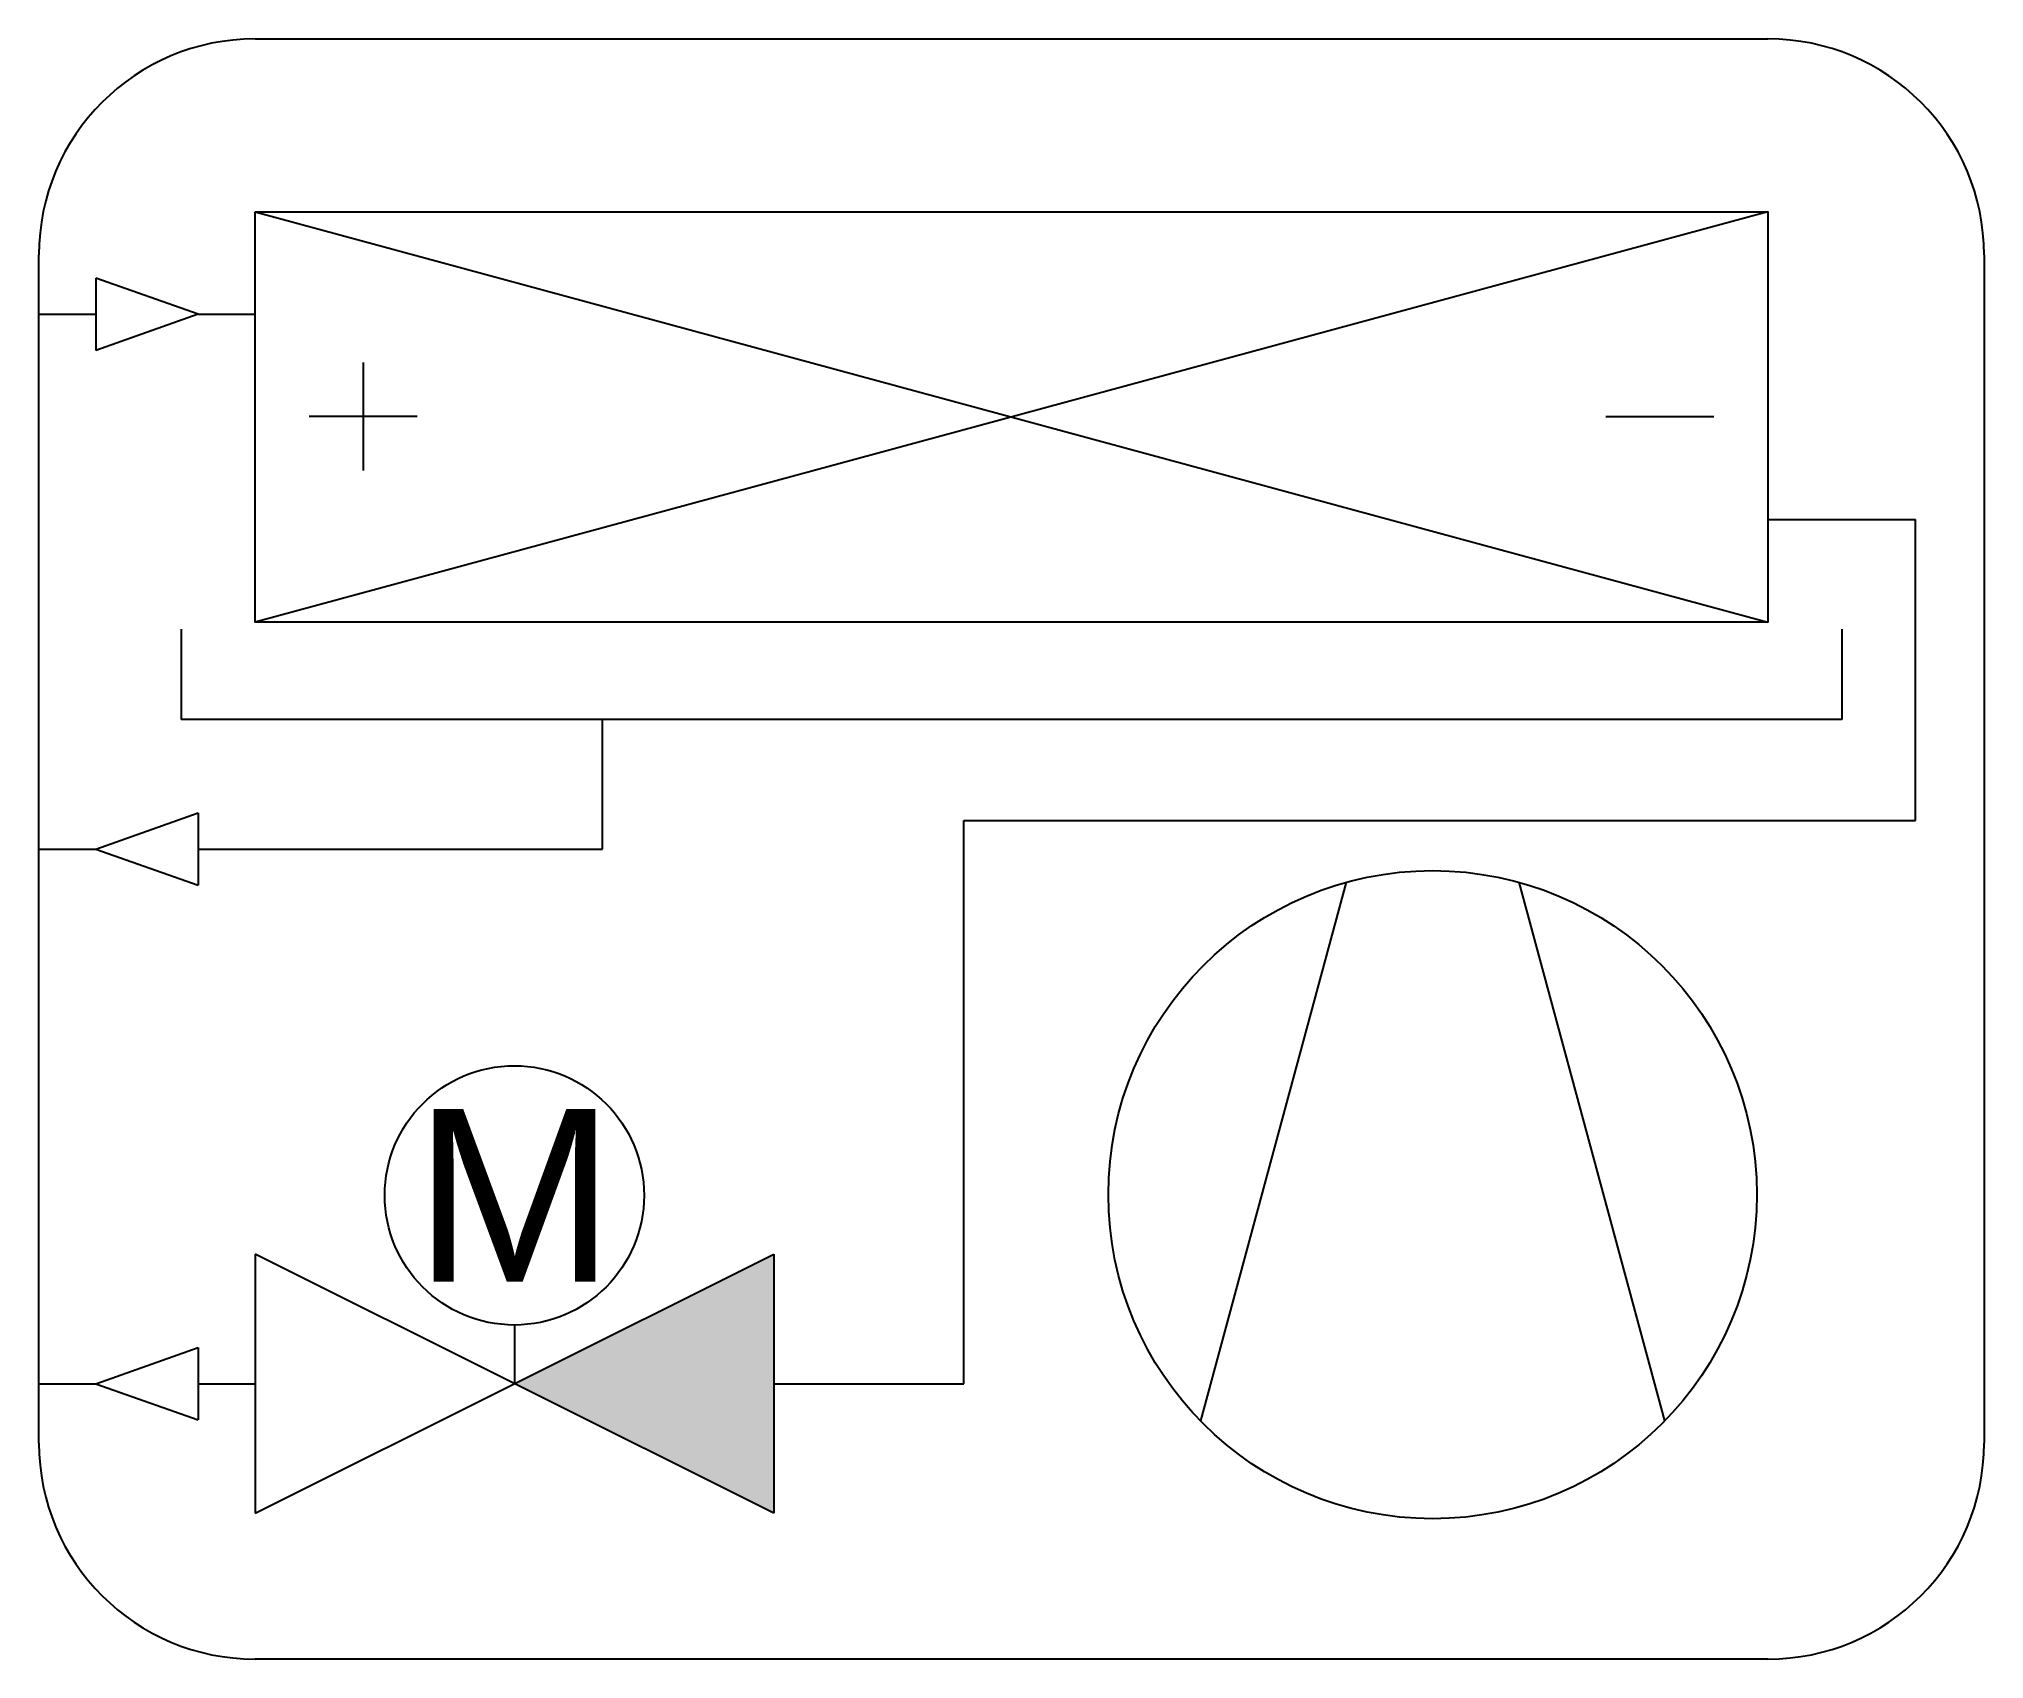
# Model space of a CAD drawing. Header units: millimetres. Extents: x -450 to 450, y -375 to 375.
import ezdxf
from ezdxf.enums import TextEntityAlignment as Align

# ---------------------------------------------------------------- set-up
doc = ezdxf.new("R2010")
doc.units = ezdxf.units.MM
doc.styles.add('EHS_Text', font='arial.ttf')

msp = doc.modelspace()

# ---------------------------------------------------------------- hatches: boundary and pattern name
at = {"linetype": 'ByBlock', "lineweight": -2}
msp.add_hatch(color=0, dxfattribs=at).paths.add_polyline_path([(-110, -307.5), (-110, -187.5), (-230, -247.5)])

# ---------------------------------------------------------------- linework, layer by layer
at = {"color": 0, "linetype": 'ByBlock', "lineweight": -2}
for p, q in [((-350, 375), (350, 375)), ((-350, 295), (350, 105)), ((350, 295), (-350, 105)), ((-450, -275), (-450, 275)), ((450, 275), (450, -275)), ((-376.3, 247.5), (-423.7, 264.2)), ((-423.7, 264.2), (-423.7, 230.8)), ((-450, 247.5), (-423.7, 247.5)), ((-376.3, 247.5), (-423.7, 230.8)), ((-376.3, 247.5), (-350, 247.5)), ((-300, 225.14), (-300, 175.14)), ((-275, 200.14), (-325, 200.14)), ((275, 200.14), (325, 200.14)), ((350, 152.5), (418.26, 152.5)), ((418.26, 13.25), (418.26, 152.5)), ((-384.13, 101.73), (-384.13, 59.93)), ((384.13, 101.73), (384.13, 59.93)), ((384.13, 59.93), (-384.13, 59.93)), ((-189.18, 0), (-189.18, 59.93)), ((-423.7, 0), (-376.3, 16.7)), ((-376.3, 16.7), (-376.3, -16.7)), ((-21.99, -247.5), (-21.99, 13.25)), ((-21.99, 13.25), (418.26, 13.25)), ((-450, 0), (-423.7, 0)), ((-423.7, 0), (-376.3, -16.7)), ((-376.3, 0), (-189.18, 0)), ((-376.3, 0), (-350, 0)), ((154.87, -15.42), (87.49, -264.77)), ((234.8, -15.42), (302.17, -264.77)), ((-110, -307.5), (-350, -187.5)), ((-350, -187.5), (-350, -307.5)), ((-350, -307.5), (-110, -187.5)), ((-110, -187.5), (-110, -307.5)), ((-230, -220.34), (-230, -247.5)), ((-423.7, -247.5), (-376.3, -230.8)), ((-376.3, -230.8), (-376.3, -264.2)), ((-450, -247.5), (-423.7, -247.5)), ((-423.7, -247.5), (-376.3, -264.2)), ((-376.3, -247.5), (-350, -247.5)), ((-376.3, -247.5), (-350, -247.5)), ((-110, -247.5), (-21.99, -247.5)), ((350, -375), (-350, -375))]:
    msp.add_line(p, q, dxfattribs=at)
msp.add_lwpolyline([(-350, 295), (350, 295), (350, 105), (-350, 105), (-350, 295)], dxfattribs=at)
for centre, radius in [((194.83, -160), 150), ((-230, -160.34), 60)]:
    msp.add_circle(centre, radius, dxfattribs=at)
for centre, start, end in [((-350, 275), 90, 180), ((350, 275), 0, 90), ((-350, -275), 180, 270), ((350, -275), 270, 0)]:
    msp.add_arc(centre, 100, start, end, dxfattribs=at)

# ---------------------------------------------------------------- texts
at = {"color": 0, "linetype": 'ByBlock', "lineweight": -2, "style": 'EHS_Text'}
msp.add_text('M', height=80, dxfattribs=at).set_placement((-230, -160.34), align=Align.MIDDLE_CENTER)

doc.saveas('drawing.dxf')
